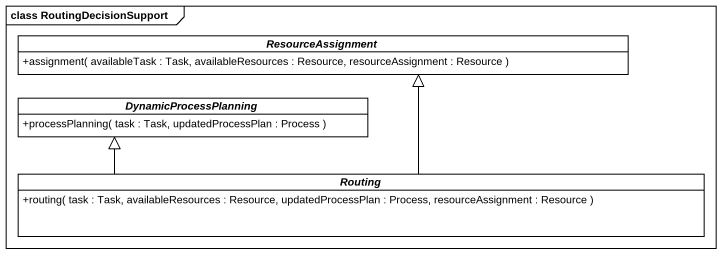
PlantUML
@startuml
mainframe class RoutingDecisionSupport
hide circle
hide empty members
skinparam classAttributeIconSize 0
abstract class ResourceAssignment #FFFFFF {
  +assignment( availableTask : Task, availableResources : Resource, resourceAssignment : Resource )
}
abstract class DynamicProcessPlanning #FFFFFF {
  +processPlanning( task : Task, updatedProcessPlan : Process )
}
abstract class Routing #FFFFFF {
  +routing( task : Task, availableResources : Resource, updatedProcessPlan : Process, resourceAssignment : Resource )
}
Routing -up-|> ResourceAssignment
Routing -left-|> DynamicProcessPlanning
@enduml
